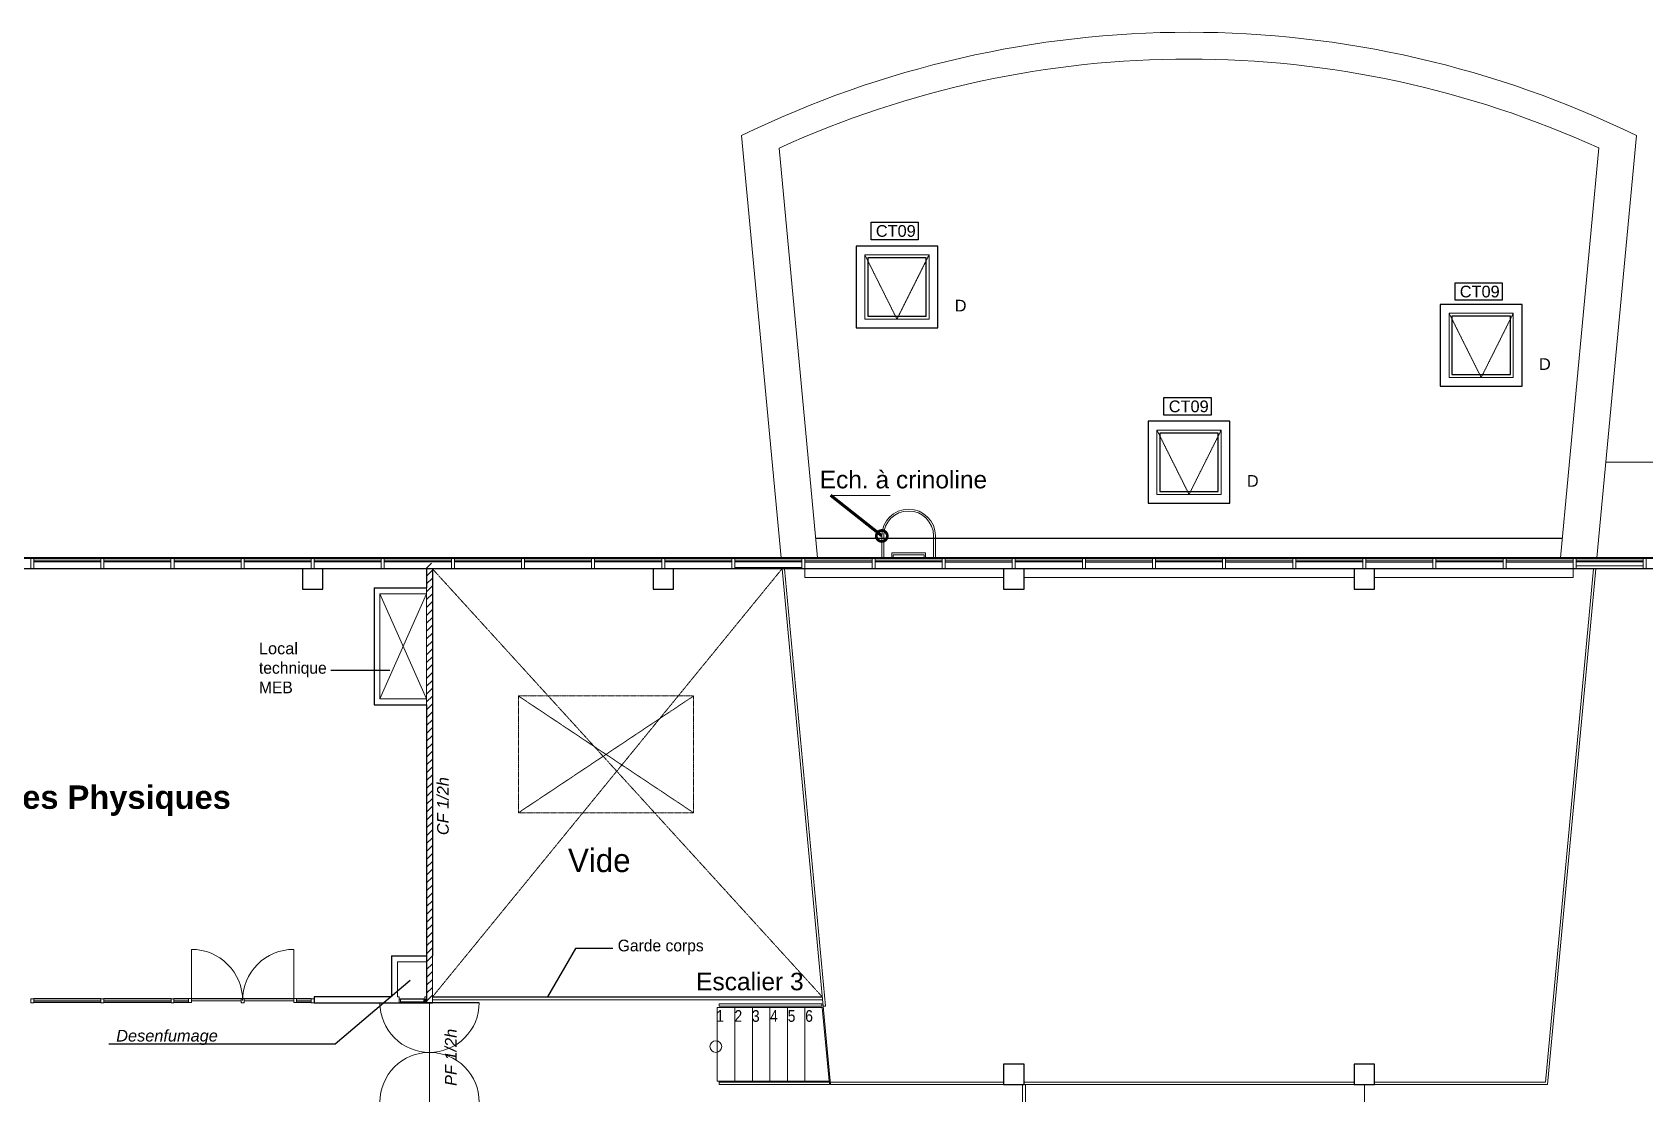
# Model space of a CAD drawing. Header units: metres. Extents: x 382092 to 525597, y 303932 to 353394.
# Drawn here: x 413254 to 440854, y 331201 to 349368 of the extents above; entities that cross this region are included whole.
import ezdxf
from ezdxf.enums import TextEntityAlignment as Align

# ---------------------------------------------------------------- set-up
doc = ezdxf.new("R2010")
doc.units = ezdxf.units.M
doc.header["$LTSCALE"] = 2
doc.header["$MEASUREMENT"] = 0
for name, pattern in [('Planta_2$0$CACHE', [0.375, 0.25, -0.125]), ('STYLE_06', [2.08328, 1.25, -0.41656, 0.13886, -0.27786]), ('STYLE_12', [0.46875, 0.3125, -0.15625])]:
    doc.linetypes.add(name, pattern=pattern)
for name, color, linetype in [('0.01', 8, 'Continuous'), ('Code-finestre', 3, 'Continuous'), ('MOJI', 7, 'Continuous'), ('ST POTEAU', 160, 'Continuous')]:
    doc.layers.add(name, color=color, linetype=linetype)
for name, color, linetype, lineweight in [('0.03', 151, 'Continuous', 5), ('0.03TEN', 8, 'STYLE_12', 5), ('0.10', 92, 'Continuous', 9), ('0.15', 5, 'Continuous', 15), ('0.30', 1, 'Continuous', 30), ('batiment', 7, 'Continuous', 0), ('slh-aa-non visible sur plan fpf', 7, 'Continuous', 0), ('structure-new2', 1, 'Continuous', 0)]:
    doc.layers.add(name, color=color, linetype=linetype, lineweight=lineweight)
doc.styles.add('arial', font='arial.ttf')
doc.styles.add('Style-Arial', font='arial.ttf')
doc.dimstyles.new('SUMPO 200+', dxfattribs={"dimtxt": 200, "dimasz": 300, "dimexe": 200, "dimexo": 100, "dimgap": 50, "dimtad": 1, "dimlfac": 0.001, "dimzin": 3, "dimdsep": 46, "dimtxsty": 'Style-Arial', "dimblk": 'OBLIQUE', "dimcen": 900, "dimclrd": 256, "dimclre": 256, "dimazin": 3, "dimtfac": 1, "dimtofl": 0, "dimtmove": 1, "dimatfit": 3, "dimldrblk": 'DOTSMALL', "dimfxl": 1, "dimfrac": 2, "dimtzin": 3, "dimlwd": -1, "dimlwe": 0, "dimarcsym": 0})

# ---------------------------------------------------------------- blocks, each defined once
blk = doc.blocks.new('_DOTSMALL')
at = {"color": 0, "linetype": 'ByBlock', "const_width": 0.5}
blk.add_lwpolyline([(-0.0625, 0, 1), (0.0625, 0, 1)], format="xyb", close=True, dxfattribs=at)
blk = doc.blocks.new('_Oblique')
at = {"color": 0, "linetype": 'ByBlock', "lineweight": -2}
blk.add_line((0.5, 0.5), (-0.5, -0.5), dxfattribs=at)
blk = doc.blocks.new('*U775')
at = {"layer": 'structure-new2'}
for p, q in [((-459, 416), (-459, 43)), ((-459, 416), (459, 416)), ((-427, 416), (-427, 43)), ((-288, 416), (-288, 331)), ((-288, 331), (288, 331)), ((-267, 416), (-267, 363)), ((-267, 363), (267, 363)), ((267, 416), (267, 363)), ((288, 416), (288, 331)), ((427, 416), (427, 43)), ((459, 416), (459, 43))]:
    blk.add_line(p, q, dxfattribs=at)
at = {"layer": 'structure-new2', "extrusion": (0, 0, -1)}
for radius in [459, 427]:
    blk.add_arc((0, 43), radius, 179.9987, 359.9987, dxfattribs=at)

msp = doc.modelspace()

# ---------------------------------------------------------------- hatches: boundary and pattern name
at = {"layer": '0.03'}
h = msp.add_hatch(dxfattribs=at)
h.set_pattern_fill('ANSI31', color=256, scale=30, style=0)
h.set_pattern_definition([(45, (-2200, -915.9), (-67.351921, 67.351921), [])])
h.paths.add_polyline_path([(420004, 332759), (420104, 332759), (420104, 340279), (420004, 340279)])

# ---------------------------------------------------------------- linework, layer by layer
at = {"layer": '0.01'}
for p, q in [((459879, 340374), (388004, 340374)), ((459879, 340364), (388004, 340364)), ((459879, 340184), (388004, 340184))]:
    msp.add_line(p, q, dxfattribs=at)
for points in [[(427354, 344309), (428754, 344309), (428754, 345709), (427354, 345709)], [(427554, 344509), (428554, 344509), (428554, 345509), (427554, 345509)], [(437354, 343309), (438754, 343309), (438754, 344709), (437354, 344709)], [(437554, 343509), (438554, 343509), (438554, 344509), (437554, 344509)], [(432354, 341309), (433754, 341309), (433754, 342709), (432354, 342709)], [(432554, 341509), (433554, 341509), (433554, 342509), (432554, 342509)]]:
    msp.add_lwpolyline(points, close=True, dxfattribs=at)
at = {"layer": '0.01', "flags": 128}
for points in [[(439441, 340704), (426665, 340704)], [(425254, 340364), (394080, 340364)], [(414428, 340304), (413280, 340304)], [(415628, 340304), (414480, 340304)], [(416828, 340304), (415680, 340304)], [(418028, 340304), (416880, 340304)], [(419228, 340304), (418080, 340304)], [(420428, 340304), (419280, 340304)], [(421628, 340304), (420480, 340304)], [(422828, 340304), (421680, 340304)], [(424028, 340304), (422880, 340304)], [(425228, 340304), (424080, 340304)], [(426428, 340304), (425280, 340304)], [(426480, 340304), (427628, 340304)], [(428828, 340304), (427680, 340304)], [(428880, 340304), (430028, 340304)], [(431228, 340304), (430080, 340304)], [(431280, 340304), (432428, 340304)], [(433628, 340304), (432480, 340304)], [(433680, 340304), (434828, 340304)], [(436028, 340304), (434880, 340304)], [(436080, 340304), (437228, 340304)], [(438428, 340304), (437280, 340304)], [(438480, 340304), (439628, 340304)], [(440828, 340304), (439680, 340304)], [(420104, 332859), (426776, 332859)], [(414429, 332823), (413279, 332823)], [(414429, 332763), (413279, 332763)], [(415629, 332823), (414479, 332823)], [(415629, 332763), (414479, 332763)], [(415929, 332823), (415679, 332823)], [(415929, 332763), (415679, 332763)], [(415929, 332823), (415904, 332823)], [(415929, 332763), (415904, 332763)], [(417729, 332823), (415979, 332823)], [(418029, 332823), (417779, 332823)], [(418029, 332763), (417779, 332763)], [(419204, 332759), (420054, 332759)], [(419954, 332819), (419554, 332819)], [(419954, 332769), (419554, 332769)], [(420904, 332759), (420054, 332759)]]:
    msp.add_lwpolyline(points, dxfattribs=at)
at = {"layer": '0.03'}
for p, q in [((440067, 347387), (439410, 340374)), ((436054, 331359), (436054, 328563))]:
    msp.add_line(p, q, dxfattribs=at)
at = {"layer": '0.03', "flags": 128}
for points in [[(440713, 347599, 0.230933), (425394, 347599)], [(416854, 332797, 0.414214), (415979, 333672)], [(417729, 333672, 0.414214), (416854, 332797)], [(419204, 332759, 0.414214), (420054, 331909)], [(420054, 331909, 0.414214), (420904, 332759)], [(420054, 331909, 0.414214), (419204, 331059)], [(420904, 331059, 0.414214), (420054, 331909)]]:
    msp.add_lwpolyline(points, format="xyb", dxfattribs=at)
for points in [[(425394, 347599), (426070, 340374)], [(440713, 347599), (440035, 340374)], [(426038, 347386), (426696, 340374)], [(452054, 342009), (440189, 342009)], [(414428, 340334), (413280, 340334)], [(415628, 340334), (414480, 340334)], [(416828, 340334), (415680, 340334)], [(418028, 340334), (416880, 340334)], [(419228, 340334), (418080, 340334)], [(420428, 340334), (419280, 340334)], [(421628, 340334), (420480, 340334)], [(422828, 340334), (421680, 340334)], [(424028, 340334), (422880, 340334)], [(425228, 340334), (424080, 340334)], [(426428, 340334), (425280, 340334)], [(426480, 340334), (427628, 340334)], [(439410, 340374), (426696, 340374)], [(428828, 340334), (427680, 340334)], [(428880, 340334), (430028, 340334)], [(431228, 340334), (430080, 340334)], [(431280, 340334), (432428, 340334)], [(433628, 340334), (432480, 340334)], [(433680, 340334), (434828, 340334)], [(436028, 340334), (434880, 340334)], [(436080, 340334), (437228, 340334)], [(438428, 340334), (437280, 340334)], [(438480, 340334), (439628, 340334)], [(440828, 340334), (439680, 340334)], [(420428, 340184), (420104, 340184)], [(421628, 340184), (420480, 340184)], [(422828, 340184), (421680, 340184)], [(424028, 340184), (422880, 340184)], [(425228, 340184), (424080, 340184)], [(426428, 340209), (425280, 340209)], [(426088, 340184), (426917, 331359)], [(426128, 340184), (426831, 332699)], [(426479, 340187), (426479, 340039)], [(429879, 340039), (426479, 340039)], [(430229, 340039), (435879, 340039)], [(436229, 340039), (439628, 340039)], [(439977, 340184), (439154, 331399)], [(440018, 340184), (439190, 331359)], [(439628, 340187), (439628, 340039)], [(440828, 340234), (439680, 340234)], [(420004, 339759), (419204, 337959)], [(419204, 339759), (420004, 337959)], [(415979, 332793), (415979, 333672)], [(417729, 332793), (417729, 333672)], [(414429, 332793), (413279, 332793)], [(415629, 332793), (414479, 332793)], [(415929, 332793), (415679, 332793)], [(415929, 332793), (415904, 332793)], [(416829, 332793), (415979, 332793)], [(417729, 332793), (416879, 332793)], [(418029, 332793), (417779, 332793)], [(420054, 331059), (420054, 332759)], [(420104, 332809), (426776, 332809)], [(424979, 332679), (426773, 332679)], [(424979, 331419), (424979, 332679)], [(425009, 332739), (425009, 332699)], [(425009, 332739), (426767, 332739)], [(425009, 332699), (426771, 332699)], [(425279, 331419), (425279, 332679)], [(425579, 331419), (425579, 332679)], [(425879, 331419), (425879, 332679)], [(426179, 331419), (426179, 332679)], [(426479, 331419), (426479, 332679)], [(426767, 332739), (426771, 332699)], [(426773, 332679), (426897, 331359)], [(426831, 332699), (426791, 332699)], [(426891, 331419), (424979, 331419)], [(425009, 331419), (425009, 331359)], [(426893, 331399), (425009, 331399)], [(426897, 331359), (425009, 331359)], [(429879, 331399), (426917, 331399)], [(439190, 331359), (426917, 331359)], [(430204, 330459), (430204, 331359)], [(435879, 331399), (430229, 331399)], [(430254, 330509), (430254, 331359)], [(439154, 331399), (436229, 331399)]]:
    msp.add_lwpolyline(points, dxfattribs=at)
at = {"layer": '0.03'}
for points in [[(427504, 344459), (428604, 344459), (428604, 345559), (427504, 345559)], [(437504, 343459), (438604, 343459), (438604, 344559), (437504, 344559)], [(432504, 341459), (433604, 341459), (433604, 342559), (432504, 342559)], [(420104, 340184), (420004, 340184), (420004, 332759), (420104, 332759)], [(419984, 332759), (420004, 332759), (420004, 332819), (419984, 332819)]]:
    msp.add_lwpolyline(points, close=True, dxfattribs=at)
at = {"layer": '0.03', "flags": 128}
msp.add_lwpolyline([(424954, 332109, 1), (424954, 331909, 1)], format="xyb", close=True, dxfattribs=at)
at = {"layer": '0.03', "const_width": 0.1}
msp.add_lwpolyline([(424979, 332009), (426836, 332009), (426561, 332189)], dxfattribs=at)
at = {"layer": '0.03'}
msp.add_arc((433054, 331988), 16921, 65.5133, 114.4963, dxfattribs=at)
at = {"layer": '0.03TEN', "ltscale": 5}
for points in [[(427504, 345559), (428054, 344459), (428604, 345559)], [(437504, 344559), (438054, 343459), (438604, 344559)], [(432504, 342559), (433054, 341459), (433604, 342559)]]:
    msp.add_lwpolyline(points, dxfattribs=at)
at = {"layer": '0.10'}
for points in [[(413228, 340364), (413280, 340364), (413280, 340187), (413228, 340187)], [(414428, 340364), (414480, 340364), (414480, 340187), (414428, 340187)], [(415628, 340364), (415680, 340364), (415680, 340187), (415628, 340187)], [(416828, 340364), (416880, 340364), (416880, 340187), (416828, 340187)], [(418028, 340364), (418080, 340364), (418080, 340187), (418028, 340187)], [(419228, 340364), (419280, 340364), (419280, 340187), (419228, 340187)], [(420428, 340364), (420480, 340364), (420480, 340187), (420428, 340187)], [(421628, 340364), (421680, 340364), (421680, 340187), (421628, 340187)], [(422828, 340364), (422880, 340364), (422880, 340187), (422828, 340187)], [(424028, 340364), (424080, 340364), (424080, 340187), (424028, 340187)], [(425228, 340364), (425280, 340364), (425280, 340187), (425228, 340187)], [(426428, 340364), (426480, 340364), (426480, 340187), (426428, 340187)], [(427628, 340364), (427680, 340364), (427680, 340187), (427628, 340187)], [(428828, 340364), (428880, 340364), (428880, 340187), (428828, 340187)], [(430028, 340364), (430080, 340364), (430080, 340187), (430028, 340187)], [(431228, 340364), (431280, 340364), (431280, 340187), (431228, 340187)], [(432428, 340364), (432480, 340364), (432480, 340187), (432428, 340187)], [(433628, 340364), (433680, 340364), (433680, 340187), (433628, 340187)], [(434828, 340364), (434880, 340364), (434880, 340187), (434828, 340187)], [(436028, 340364), (436080, 340364), (436080, 340187), (436028, 340187)], [(437228, 340364), (437280, 340364), (437280, 340187), (437228, 340187)], [(438428, 340364), (438480, 340364), (438480, 340187), (438428, 340187)], [(439628, 340364), (439680, 340364), (439680, 340187), (439628, 340187)], [(440828, 340364), (440880, 340364), (440880, 340187), (440828, 340187)]]:
    msp.add_lwpolyline(points, close=True, dxfattribs=at)
at = {"layer": '0.10', "flags": 128}
for points in [[(415929, 332763), (415979, 332763), (415979, 332831), (415929, 332831)], [(417729, 332763), (417779, 332763), (417779, 332831), (417729, 332831)]]:
    msp.add_lwpolyline(points, close=True, dxfattribs=at)
at = {"layer": '0.10'}
for points in [[(413229, 332759), (413279, 332759), (413279, 332827), (413229, 332827)], [(414429, 332759), (414479, 332759), (414479, 332827), (414429, 332827)], [(415629, 332759), (415679, 332759), (415679, 332827), (415629, 332827)], [(416829, 332759), (416879, 332759), (416879, 332827), (416829, 332827)], [(418029, 332759), (418079, 332759), (418079, 332827), (418029, 332827)]]:
    msp.add_3dface(points, dxfattribs=at)
at = {"layer": '0.15', "flags": 128}
for points in [[(420004, 339759), (419204, 339759)], [(419204, 339759), (419204, 337959)], [(420004, 339759), (420004, 337959)], [(419204, 337959), (420004, 337959)], [(419504, 333459), (420004, 333459), (420004, 332859), (419974, 332859)], [(419534, 332859), (419504, 332859), (419504, 333459), (420004, 333459)], [(419534, 332819), (419534, 332859)], [(419974, 332819), (419974, 332859)]]:
    msp.add_lwpolyline(points, dxfattribs=at)
for points in [[(419554, 332819), (419534, 332819), (419534, 332759), (419554, 332759)], [(419954, 332819), (419974, 332819), (419974, 332759), (419954, 332759)]]:
    msp.add_lwpolyline(points, close=True, dxfattribs=at)
at = {"layer": '0.30', "flags": 128}
for points in [[(420004, 340184), (420004, 339859)], [(420104, 340184), (420104, 333559)], [(419104, 339859), (419104, 337859)], [(419104, 339859), (420004, 339859)], [(419104, 337859), (420004, 337859)], [(420004, 337859), (420004, 332759)], [(419404, 333559), (420004, 333559)], [(419404, 333559), (419404, 332859)], [(419404, 332859), (418079, 332859), (418079, 332759), (419534, 332759)], [(419974, 332759), (420104, 332759)], [(420104, 332759), (420004, 332759)]]:
    msp.add_lwpolyline(points, dxfattribs=at)
at = {"layer": 'batiment'}
msp.add_line((426924, 341437), (427940, 341437), dxfattribs=at)
at = {"layer": 'Code-finestre'}
for points in [[(427610, 346117), (428417, 346117), (428417, 345817), (427610, 345817)], [(437606, 345080), (438413, 345080), (438413, 344780), (437606, 344780)], [(432624, 343115), (433432, 343115), (433432, 342815), (432624, 342815)]]:
    msp.add_lwpolyline(points, close=True, dxfattribs=at)
at = {"layer": 'MOJI'}
msp.add_line((427654, 340374), (428854, 340374), dxfattribs=at)
at = {"layer": 'MOJI', "flags": 128}
msp.add_lwpolyline([(419373, 338443), (418363, 338443)], dxfattribs=at)
at = {"layer": 'MOJI'}
for points in [[(423193, 333687), (422550, 333687), (422072, 332859)], [(419720, 333140), (418440, 332048), (418440, 332048)], [(418440, 332048), (414566, 332048), (414566, 332048)]]:
    msp.add_lwpolyline(points, dxfattribs=at)
at = {"layer": 'slh-aa-non visible sur plan fpf', "color": 8, "linetype": 'STYLE_06', "flags": 128}
for points in [[(420104, 332859), (426086, 340184)], [(420104, 340184), (426776, 332859)]]:
    msp.add_lwpolyline(points, dxfattribs=at)
at = {"layer": 'slh-aa-non visible sur plan fpf', "color": 133, "linetype": 'Planta_2$0$CACHE', "ltscale": 10}
msp.add_lwpolyline([(421574, 336009), (424574, 336009), (424574, 338009), (421574, 338009)], close=True, dxfattribs=at)
at = {"layer": 'slh-aa-non visible sur plan fpf', "color": 8, "linetype": 'STYLE_12', "flags": 128}
for points in [[(421574, 338009), (424574, 336009)], [(421574, 336009), (424574, 338009)]]:
    msp.add_lwpolyline(points, dxfattribs=at)
at = {"layer": 'ST POTEAU'}
for points in [[(417879, 339834), (418229, 339834), (418229, 340184), (417879, 340184)], [(423879, 339834), (424229, 339834), (424229, 340184), (423879, 340184)], [(429879, 339834), (430229, 339834), (430229, 340184), (429879, 340184)], [(435879, 339834), (436229, 339834), (436229, 340184), (435879, 340184)], [(429879, 331359), (430229, 331359), (430229, 331709), (429879, 331709)], [(435879, 331359), (436229, 331359), (436229, 331709), (435879, 331709)]]:
    msp.add_lwpolyline(points, close=True, dxfattribs=at)

# ---------------------------------------------------------------- block references
at = {"layer": 'structure-new2', "extrusion": (0, 0, -1), "rotation": 180}
msp.add_blockref('*U775', (-428254, 340790), dxfattribs=at)

# ---------------------------------------------------------------- texts
at = {"layer": 'batiment', "insert": (428165, 341960), "char_height": 300, "attachment_point": 5, "style": 'Style-Arial'}
msp.add_mtext('\\PEch. à crinoline', dxfattribs=at)
at = {"layer": 'Code-finestre', "style": 'arial'}
for p in [(428034, 345967), (438029, 344930), (433048, 342965)]:
    msp.add_text('CT09', height=200, dxfattribs=at).set_placement(p, align=Align.MIDDLE_CENTER)
at = {"layer": 'MOJI', "style": 'arial', "width": 0.85}
for s, p in [('1', (425093, 332372)), ('2', (425405, 332372)), ('3', (425704, 332372)), ('4', (426016, 332372)), ('5', (426316, 332372)), ('6', (426616, 332372))]:
    msp.add_text(s, height=200, dxfattribs=at).set_placement(p, align=Align.BOTTOM_RIGHT)
at = {"layer": 'MOJI', "attachment_point": 1, "style": 'arial'}
for s, insert, char_height, width in [('D', (429043, 344789), 200, 13020.3), ('D', (439043, 343789), 200, 13020.3), ('D', (434043, 341789), 200, 13020.3), ('{\\fArial|b0|i0|c0|p34;Local\\P\\fMS UI Gothic|b0|i0|c128|p17;technique\\PMEB}', (417134, 338923), 200, 4675.6), ('{\\fArial|b1|i0|c0|p34;Mesures Physiques}', (411436, 336477), 400, 13020.3), ('{\\fMS UI Gothic|b0|i0|c128|p17;Garde corps}', (423275, 333838), 200, 9351.21), ('{\\fArial|b0|i1|c0|p34;Desenfumage}', (414691, 332295), 200, 13020.3)]:
    msp.add_mtext(s, dxfattribs=dict(at, insert=insert, char_height=char_height, width=width))
at = {"layer": 'MOJI', "char_height": 200, "width": 1452.29, "attachment_point": 1, "rotation": 90, "style": 'arial'}
for s, insert in [('{\\fArial|b0|i1|c0|p34;CF 1/2h}', (420182, 335627)), ('{\\fArial|b0|i1|c0|p34;PF 1/2h}', (420318, 331335))]:
    msp.add_mtext(s, dxfattribs=dict(at, insert=insert))
at = {"layer": 'MOJI', "lineweight": 0, "insert": (424617, 333272), "char_height": 300, "width": 9351.21, "attachment_point": 1, "style": 'arial'}
msp.add_mtext('Escalier 3', dxfattribs=at)
at = {"layer": 'slh-aa-non visible sur plan fpf', "insert": (422424, 335395), "char_height": 400, "width": 13020.3, "attachment_point": 1, "style": 'arial'}
msp.add_mtext('{\\fMS UI Gothic|b0|i0|c128|p17;Vide}', dxfattribs=at)

# ---------------------------------------------------------------- leaders
at = {"layer": 'batiment'}
msp.add_leader([(427795, 340747), (426924, 341437)], dimstyle='SUMPO 200+', override={"dimtxt": 250, "dimasz": 375, "dimgap": 62.5, "dimtad": 0, "dimclrd": 0, "dimlwd": 65534}, dxfattribs=at)

doc.saveas('drawing.dxf')
